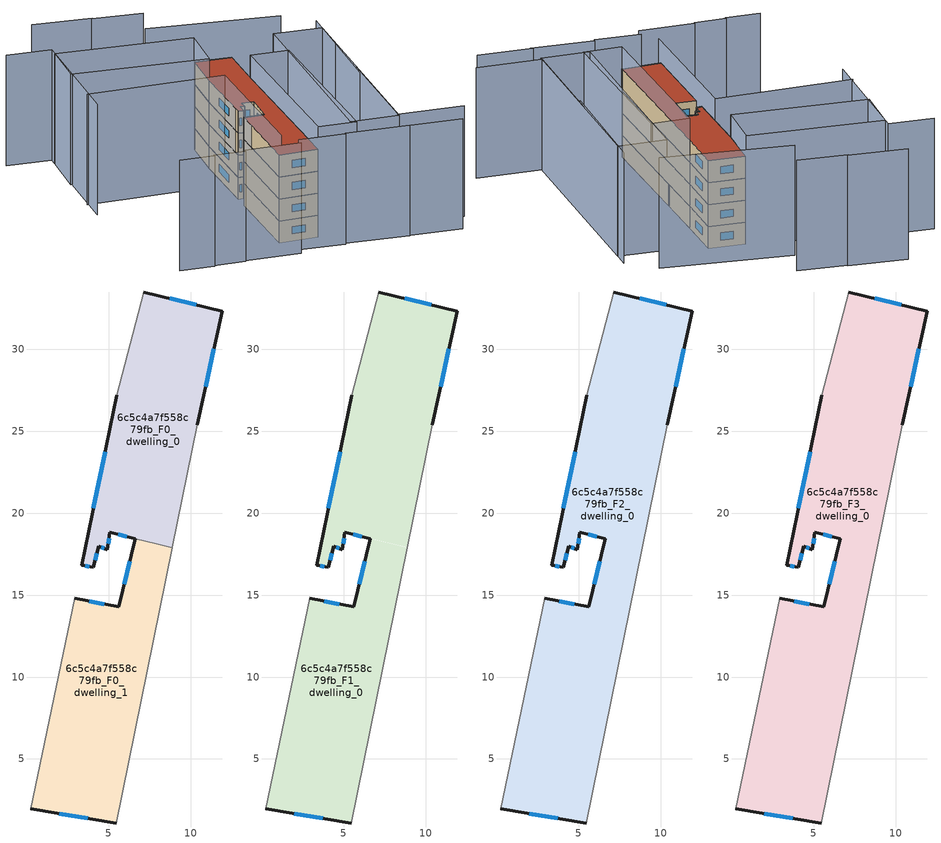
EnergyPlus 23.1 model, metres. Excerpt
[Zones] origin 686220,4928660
6c5c4a7f558c79fb_F0_dwelling_0
 floor ground (EU_floor_Construction): 8.88,17.91 10.42,25.41 11.93,32.33 7.13,33.5 5.51,27.21 3.34,16.83 4.07,16.69 4.38,17.99 4.91,17.78 5.08,18.82 z0
 wall outside (EU_wall_Construction): 6.61,18.45 5.08,18.82 4.91,17.78 4.38,17.99 4.07,16.69 3.34,16.83 5.51,27.21 / 7.13,33.5 11.93,32.33 10.42,25.41 z0:3
 wall adiabatic (EU_wall_Construction): 5.51,27.21 7.13,33.5 / 10.42,25.41 8.88,17.91 z0:3
 wall to 6c5c4a7f558c79fb_F0_dwelling_1 (EU_wall_Construction): 7.9,18.14 6.61,18.45 / 8.88,17.9 7.91,18.14 z0:3
 window (EU_Window_Construction): 6.1,18.58 5.59,18.7 / 5.02,18.48 4.97,18.13 / 4.73,17.85 4.56,17.92 / 4.28,17.56 4.17,17.12 / 3.83,16.74 3.59,16.78 / 4.07,20.29 4.79,23.75 / 8.73,33.11 10.33,32.72 / 11.42,30.03 10.92,27.72 z1:2
6c5c4a7f558c79fb_F0_dwelling_1
 floor ground (EU_floor_Construction): 5.45,1.09 8.88,17.9 7.91,18.14 6.61,18.45 5.61,14.28 2.93,14.81 0.25,1.95 z0
 wall outside (EU_wall_Construction): 5.45,1.09 0.25,1.95 / 2.93,14.81 5.61,14.28 6.61,18.45 z0:3
 wall adiabatic (EU_wall_Construction): 8.88,17.9 5.45,1.09 / 0.25,1.95 2.93,14.81 z0:3
 window (EU_Window_Construction): 3.71,1.38 1.98,1.67 / 3.82,14.64 4.72,14.46 / 5.95,15.67 6.28,17.06 z1:2
6c5c4a7f558c79fb_F1_dwelling_0
 floor to 6c5c4a7f558c79fb_F0_dwelling_0 (EU_floor_Construction): 8.88,17.91 10.42,25.41 11.93,32.33 7.13,33.5 5.51,27.21 3.34,16.83 4.07,16.69 4.38,17.99 4.91,17.78 5.08,18.82 z3
 floor to 6c5c4a7f558c79fb_F0_dwelling_1 (EU_floor_Construction): 5.45,1.09 8.88,17.9 7.91,18.14 6.61,18.45 5.61,14.28 2.93,14.81 0.25,1.95 z3
 wall outside (EU_wall_Construction): 7.13,33.5 11.93,32.33 10.42,25.41 / 5.45,1.09 0.25,1.95 / 2.93,14.81 5.61,14.28 6.61,18.45 5.08,18.82 4.91,17.78 4.38,17.99 4.07,16.69 3.34,16.83 5.51,27.21 z3:6
 wall adiabatic (EU_wall_Construction): 5.51,27.21 7.13,33.5 / 10.42,25.41 5.45,1.09 / 0.25,1.95 2.93,14.81 z3:6
 window (EU_Window_Construction): 6.1,18.58 5.59,18.7 / 5.02,18.48 4.97,18.13 / 4.73,17.85 4.56,17.92 / 4.28,17.56 4.17,17.12 / 3.83,16.74 3.59,16.78 / 4.07,20.29 4.79,23.75 / 8.73,33.11 10.33,32.72 / 11.42,30.03 10.92,27.72 / 3.71,1.38 1.98,1.67 / 3.82,14.64 4.72,14.46 / 5.95,15.67 6.28,17.06 z4:5
6c5c4a7f558c79fb_F2_dwelling_0
 floor to 6c5c4a7f558c79fb_F1_dwelling_0 (EU_floor_Construction): 5.45,1.09 10.42,25.41 11.93,32.33 7.13,33.5 5.51,27.21 3.34,16.83 4.07,16.69 4.38,17.99 4.91,17.78 5.08,18.82 6.61,18.45 5.61,14.28 2.93,14.81 0.25,1.95 z6
 wall outside (EU_wall_Construction): 7.13,33.5 11.93,32.33 10.42,25.41 / 5.45,1.09 0.25,1.95 / 2.93,14.81 5.61,14.28 6.61,18.45 5.08,18.82 4.91,17.78 4.38,17.99 4.07,16.69 3.34,16.83 5.51,27.21 z6:9
 wall adiabatic (EU_wall_Construction): 5.51,27.21 7.13,33.5 / 10.42,25.41 5.45,1.09 / 0.25,1.95 2.93,14.81 z6:9
 window (EU_Window_Construction): 6.1,18.58 5.59,18.7 / 5.02,18.48 4.97,18.13 / 4.73,17.85 4.56,17.92 / 4.28,17.56 4.17,17.12 / 3.83,16.74 3.59,16.78 / 4.07,20.29 4.79,23.75 / 8.73,33.11 10.33,32.72 / 11.42,30.03 10.92,27.72 / 3.71,1.38 1.98,1.67 / 3.82,14.64 4.72,14.46 / 5.95,15.67 6.28,17.06 z7:8
6c5c4a7f558c79fb_F3_dwelling_0
 floor to 6c5c4a7f558c79fb_F2_dwelling_0 (EU_floor_Construction): 5.45,1.09 10.42,25.41 11.93,32.33 7.13,33.5 5.51,27.21 3.34,16.83 4.07,16.69 4.38,17.99 4.91,17.78 5.08,18.82 6.61,18.45 5.61,14.28 2.93,14.81 0.25,1.95 z9
 wall outside (EU_wall_Construction): 7.13,33.5 11.93,32.33 10.42,25.41 / 5.45,1.09 0.25,1.95 / 2.93,14.81 5.61,14.28 6.61,18.45 5.08,18.82 4.91,17.78 4.38,17.99 4.07,16.69 3.34,16.83 5.51,27.21 z9:12
 wall adiabatic (EU_wall_Construction): 5.51,27.21 7.13,33.5 / 10.42,25.41 5.45,1.09 / 0.25,1.95 2.93,14.81 z9:12
 window (EU_Window_Construction): 6.1,18.58 5.59,18.7 / 5.02,18.48 4.97,18.13 / 4.73,17.85 4.56,17.92 / 4.28,17.56 4.17,17.12 / 3.83,16.74 3.59,16.78 / 4.07,20.29 4.79,23.75 / 8.73,33.11 10.33,32.72 / 11.42,30.03 10.92,27.72 / 3.71,1.38 1.98,1.67 / 3.82,14.64 4.72,14.46 / 5.95,15.67 6.28,17.06 z10:11
 roof outside (EU_roof_Construction): 11.93,32.33 10.42,25.41 5.45,1.09 0.25,1.95 2.93,14.81 5.61,14.28 6.61,18.45 5.08,18.82 4.91,17.78 4.38,17.99 4.07,16.69 3.34,16.83 5.51,27.21 7.13,33.5 z12
shading: -15.07,0.86 -10.48,-0.13 / 1.22,-1.15 7.23,-2.65 / -6.32,-0.61 0.96,-2.19 / 7.29,-2.41 15.5,-4.51 / 15.15,-4.37 22.36,-6.08 / -10.59,0.05 -6.37,-0.87 / -13.61,25.36 4.34,21.62 / 4.34,21.62 0.11,1.27 / 24.66,-2.63 16.12,-0.67 / 16.12,-0.67 19.77,15.2 / 19.16,13.44 21.43,22.86 / 21.45,22.85 23.41,30.76 / 20.45,34.44 3.8,39.77 / 6.19,44.21 -0.23,46.04 / -15.7,41.48 -9.85,40.04 / -9.85,40.04 -14.32,21.88 / -0.16,46.14 -7.73,48.3 / 5.45,1.09 10.42,25.41 / 10.42,25.41 15.46,24.38 / 15.46,24.38 10.49,0.06 / 10.49,0.06 5.45,1.09 / 22.88,28.43 16.12,-1.03 / 16.12,-1.03 9.79,0.42 / 9.79,0.42 16.55,29.88 / 16.55,29.88 22.88,28.43 / 5.51,27.21 -12.03,31.96 / -12.03,31.96 -10.19,38.79 / -10.19,38.79 7.36,34.04 / 7.36,34.04 5.51,27.21 z0:15
[Building]
EU S2 Campaign: North Axis=0; Terrain=City; Solar Distribution=FullExterior
[Site:Location]
Bologna: Latitude=44.5; Longitude=11.25; Time Zone=1; Elevation=37
[SizingPeriod:WeatherFileDays]
AnnualSizingPeriod: Begin Month=1; Begin Day of Month=1; End Month=12; End Day of Month=31; Day of Week for Start Day=Monday; Use Weather File Daylight Saving Period=No; Use Weather File Rain and Snow Indicators=No
[MATERIAL]
EU_InternalMass_Material: Roughness=MediumRough; Thickness=0.1; Conductivity=1; Density=1800; Specific Heat=900; Thermal Absorptance=0.9; Solar Absorptance=0.7; Visible Absorptance=0.7
[MATERIAL:NOMASS] Roughness=MediumRough; Thermal Absorptance=0.9; Solar Absorptance=0.7; Visible Absorptance=0.7
Name | Thermal Resistance
EU_wall_NoMass | 0.937881
EU_roof_NoMass | 0.548572
EU_floor_NoMass | 0.71348
[WINDOWMATERIAL:SIMPLEGLAZINGSYSTEM]
EU_Window_SimpleGlazing: UFactor=4.25633; Solar Heat Gain Coefficient=0.85; Visible Transmittance=0.85
[CONSTRUCTION]
EU_wall_Construction: EU_wall_NoMass
EU_roof_Construction: EU_roof_NoMass
EU_floor_Construction: EU_floor_NoMass
EU_InternalMass_Construction: EU_InternalMass_Material
EU_Window_Construction: EU_Window_SimpleGlazing
[ZONE] Type=1; Multiplier=1; Ceiling Height=autocalculate; Floor Area=autocalculate; Part of Total Floor Area=Yes
Name | Volume
6c5c4a7f558c79fb_F0_dwelling_0 | 233.947
6c5c4a7f558c79fb_F1_dwelling_0 | 469.803
6c5c4a7f558c79fb_F2_dwelling_0; 6c5c4a7f558c79fb_F3_dwelling_0 | 469.85
6c5c4a7f558c79fb_F0_dwelling_1 | 235.859
[INTERNALMASS] Construction=EU_InternalMass_Construction
Name | Zone or ZoneList | Surface Area
6c5c4a7f558c79fb_F0_dwelling_0_EU_InternalMass | 6c5c4a7f558c79fb_F0_dwelling_0 | 77.991
6c5c4a7f558c79fb_F0_dwelling_1_EU_InternalMass | 6c5c4a7f558c79fb_F0_dwelling_1 | 78.6234
6c5c4a7f558c79fb_F1_dwelling_0_EU_InternalMass | 6c5c4a7f558c79fb_F1_dwelling_0 | 156.617
6c5c4a7f558c79fb_F2_dwelling_0_EU_InternalMass | 6c5c4a7f558c79fb_F2_dwelling_0 | 156.617
6c5c4a7f558c79fb_F3_dwelling_0_EU_InternalMass | 6c5c4a7f558c79fb_F3_dwelling_0 | 156.617
[OTHEREQUIPMENT] Fuel Type=Electricity; Design Level Calculation Method=Watts/Area; Power per Zone Floor Area=1; Fraction Latent=0; Fraction Radiant=0; Fraction Lost=0; Carbon Dioxide Generation Rate=0; EndUse Subcategory=EU_Step8_InternalGains
Name | Zone or ZoneList or Space or SpaceList | Schedule
EU_Step8_InternalGain_6c5c4a7f558c79fb_F0_dwelling_0_f000 | 6c5c4a7f558c79fb_F0_dwelling_0 | EU_Step8_GainSchedule_6c5c4a7f558c79fb_F0_dwelling_0_f000
EU_Step8_InternalGain_6c5c4a7f558c79fb_F0_dwelling_1_f000 | 6c5c4a7f558c79fb_F0_dwelling_1 | EU_Step8_GainSchedule_6c5c4a7f558c79fb_F0_dwelling_1_f000
EU_Step8_InternalGain_6c5c4a7f558c79fb_F1_dwelling_0_f000 | 6c5c4a7f558c79fb_F1_dwelling_0 | EU_Step8_GainSchedule_6c5c4a7f558c79fb_F1_dwelling_0_f000
EU_Step8_InternalGain_6c5c4a7f558c79fb_F2_dwelling_0_f000 | 6c5c4a7f558c79fb_F2_dwelling_0 | EU_Step8_GainSchedule_6c5c4a7f558c79fb_F2_dwelling_0_f000
EU_Step8_InternalGain_6c5c4a7f558c79fb_F3_dwelling_0_f000 | 6c5c4a7f558c79fb_F3_dwelling_0 | EU_Step8_GainSchedule_6c5c4a7f558c79fb_F3_dwelling_0_f000
[ZONEVENTILATION:DESIGNFLOWRATE] Schedule=EU_AlwaysOn; Design Flow Rate Calculation Method=AirChanges/Hour; Air Changes per Hour=0.687892; Ventilation Type=Natural; Fan Pressure Rise=0; Fan Total Efficiency=1; Constant Term Coefficient=1; Temperature Term Coefficient=0; Velocity Term Coefficient=0; Velocity Squared Term Coefficient=0; Minimum Indoor Temperature=-100; Maximum Indoor Temperature=100; Delta Temperature=-100; Minimum Outdoor Temperature=-100; Maximum Outdoor Temperature=100; Maximum Wind Speed=40
Name | Zone or ZoneList or Space or SpaceList
EU_ConstantAir_6c5c4a7f558c79fb_F0_dwelling_0 | 6c5c4a7f558c79fb_F0_dwelling_0
EU_ConstantAir_6c5c4a7f558c79fb_F0_dwelling_1 | 6c5c4a7f558c79fb_F0_dwelling_1
EU_ConstantAir_6c5c4a7f558c79fb_F1_dwelling_0 | 6c5c4a7f558c79fb_F1_dwelling_0
EU_ConstantAir_6c5c4a7f558c79fb_F2_dwelling_0 | 6c5c4a7f558c79fb_F2_dwelling_0
EU_ConstantAir_6c5c4a7f558c79fb_F3_dwelling_0 | 6c5c4a7f558c79fb_F3_dwelling_0
[HVACTEMPLATE:THERMOSTAT] Constant Heating Setpoint=20; Constant Cooling Setpoint=50
EU_HeatOnly_6c5c4a7f558c79fb_F0_dwelling_0; EU_HeatOnly_6c5c4a7f558c79fb_F0_dwelling_1; EU_HeatOnly_6c5c4a7f558c79fb_F1_dwelling_0; EU_HeatOnly_6c5c4a7f558c79fb_F2_dwelling_0; EU_HeatOnly_6c5c4a7f558c79fb_F3_dwelling_0
[HVACTEMPLATE:ZONE:IDEALLOADSAIRSYSTEM] System Availability Schedule=EU_AlwaysOn; Maximum Heating Supply Air Temperature=50; Minimum Cooling Supply Air Temperature=13; Maximum Heating Supply Air Humidity Ratio=0.0156; Minimum Cooling Supply Air Humidity Ratio=0.0077; Heating Limit=NoLimit; Cooling Limit=NoLimit; Heating Availability Schedule=EU_AlwaysOn; Cooling Availability Schedule=EU_CoolingOff; Dehumidification Control Type=ConstantSensibleHeatRatio; Cooling Sensible Heat Ratio=0.7; Dehumidification Setpoint=60; Humidification Control Type=None; Humidification Setpoint=30; Outdoor Air Method=None; Outdoor Air Flow Rate per Person=0.00944; Outdoor Air Flow Rate per Zone Floor Area=0; Outdoor Air Flow Rate per Zone=0; Demand Controlled Ventilation Type=None; Outdoor Air Economizer Type=NoEconomizer; Heat Recovery Type=None; Sensible Heat Recovery Effectiveness=0.7; Latent Heat Recovery Effectiveness=0.65
Name | Template Thermostat
6c5c4a7f558c79fb_F0_dwelling_0 | EU_HeatOnly_6c5c4a7f558c79fb_F0_dwelling_0
6c5c4a7f558c79fb_F0_dwelling_1 | EU_HeatOnly_6c5c4a7f558c79fb_F0_dwelling_1
6c5c4a7f558c79fb_F1_dwelling_0 | EU_HeatOnly_6c5c4a7f558c79fb_F1_dwelling_0
6c5c4a7f558c79fb_F2_dwelling_0 | EU_HeatOnly_6c5c4a7f558c79fb_F2_dwelling_0
6c5c4a7f558c79fb_F3_dwelling_0 | EU_HeatOnly_6c5c4a7f558c79fb_F3_dwelling_0
[SIZING:ZONE] Zone Cooling Design Supply Air Temperature Input Method=SupplyAirTemperature; Zone Cooling Design Supply Air Temperature=13; Zone Heating Design Supply Air Temperature Input Method=SupplyAirTemperature; Zone Heating Design Supply Air Temperature=50; Zone Cooling Design Supply Air Humidity Ratio=0.008; Zone Heating Design Supply Air Humidity Ratio=0.008; Cooling Design Air Flow Method=DesignDay; Cooling Design Air Flow Rate=0; Cooling Minimum Air Flow per Zone Floor Area=0.000762; Cooling Minimum Air Flow=0; Cooling Minimum Air Flow Fraction=0.2; Heating Design Air Flow Method=DesignDay; Heating Design Air Flow Rate=0; Heating Maximum Air Flow per Zone Floor Area=0.002032; Heating Maximum Air Flow=0.141576; Heating Maximum Air Flow Fraction=0.3; Account for Dedicated Outdoor Air System=No; Dedicated Outdoor Air System Control Strategy=NeutralSupplyAir; Dedicated Outdoor Air Low Setpoint Temperature for Design=autosize; Dedicated Outdoor Air High Setpoint Temperature for Design=autosize; Zone Load Sizing Method=Sensible Load Only No Latent Load; Zone Latent Cooling Design Supply Air Humidity Ratio Input Method=HumidityRatioDifference; Zone Cooling Design Supply Air Humidity Ratio Difference=0.005; Zone Latent Heating Design Supply Air Humidity Ratio Input Method=HumidityRatioDifference; Zone Humidification Design Supply Air Humidity Ratio Difference=0.005
6c5c4a7f558c79fb_F0_dwelling_0; 6c5c4a7f558c79fb_F0_dwelling_1; 6c5c4a7f558c79fb_F1_dwelling_0; 6c5c4a7f558c79fb_F2_dwelling_0; 6c5c4a7f558c79fb_F3_dwelling_0
[SCHEDULE:CONSTANT]
Name | Hourly Value
EU_AlwaysOn | 1
EU_CoolingOff | 0
[SCHEDULE:FILE] Column Number=1; Rows to Skip at Top=0; Number of Hours of Data=8760; Column Separator=Comma; Interpolate to Timestep=No; Minutes per Item=60; Adjust Schedule for Daylight Savings=Yes
Name | File
EU_Step8_GainSchedule_6c5c4a7f558c79fb_F0_dwelling_0_f000 | ../../schedules/6c5c4a7f558c79fb/6c5c4a7f558c79fb_F0_dwelling_0_f000_gain.csv
EU_Step8_GainSchedule_6c5c4a7f558c79fb_F0_dwelling_1_f000 | ../../schedules/6c5c4a7f558c79fb/6c5c4a7f558c79fb_F0_dwelling_1_f000_gain.csv
EU_Step8_GainSchedule_6c5c4a7f558c79fb_F1_dwelling_0_f000 | ../../schedules/6c5c4a7f558c79fb/6c5c4a7f558c79fb_F1_dwelling_0_f000_gain.csv
EU_Step8_GainSchedule_6c5c4a7f558c79fb_F2_dwelling_0_f000 | ../../schedules/6c5c4a7f558c79fb/6c5c4a7f558c79fb_F2_dwelling_0_f000_gain.csv
EU_Step8_GainSchedule_6c5c4a7f558c79fb_F3_dwelling_0_f000 | ../../schedules/6c5c4a7f558c79fb/6c5c4a7f558c79fb_F3_dwelling_0_f000_gain.csv
